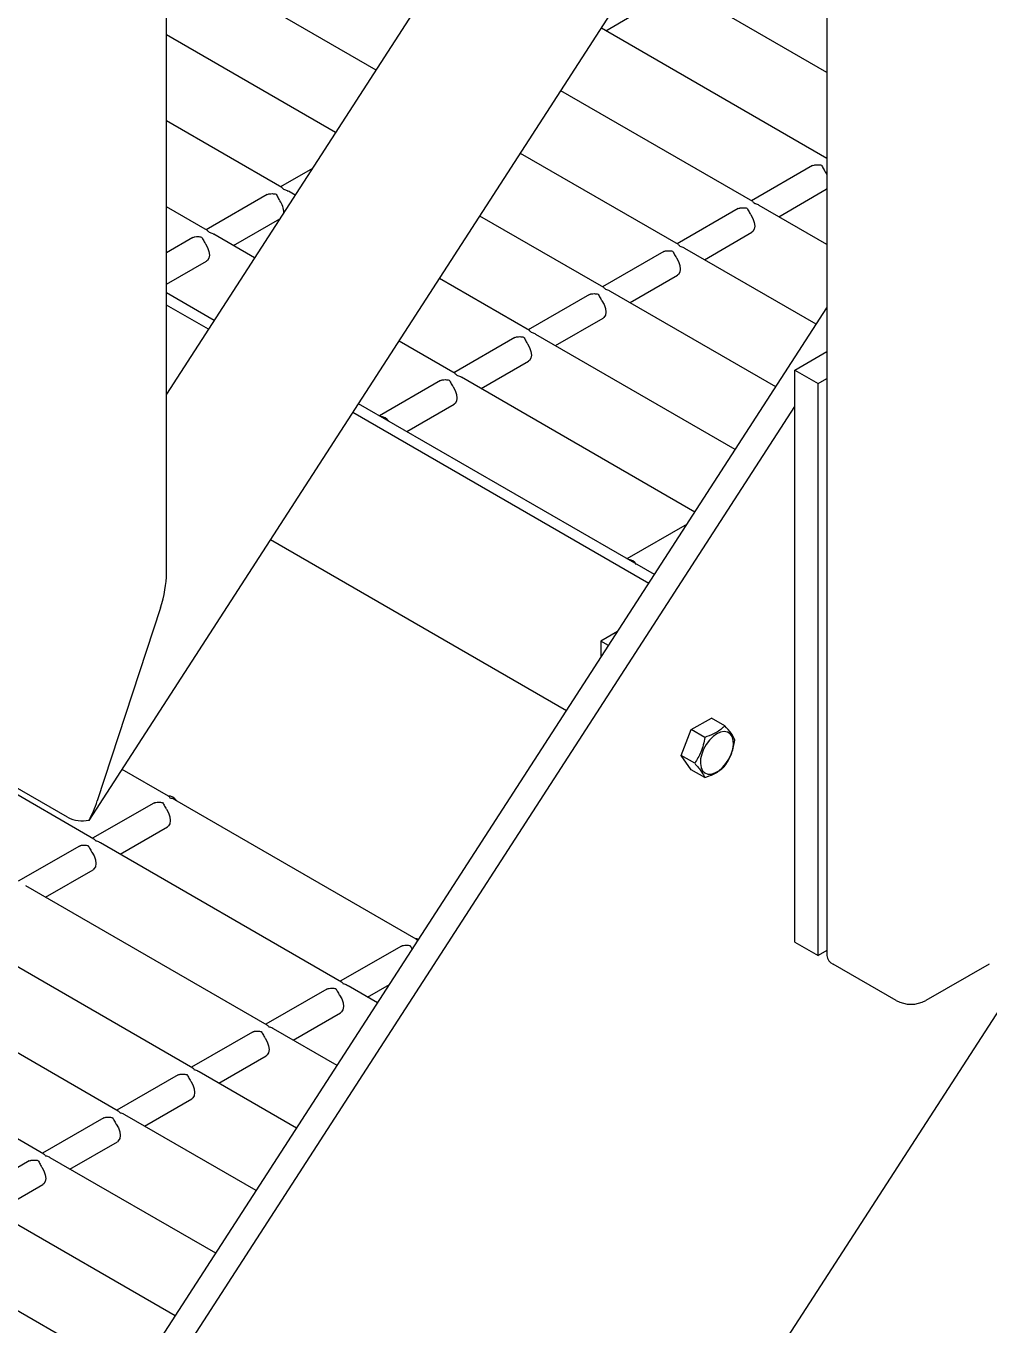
# Model space of a CAD drawing. Header units: millimetres. Extents: x 1293 to 41893, y 1011 to 26911.
# Drawn here: x 35102.1 to 35381.5, y 7830 to 8206.7 of the extents above; entities that cross this region are included whole.
import ezdxf

# ---------------------------------------------------------------- set-up
doc = ezdxf.new("R2010")
doc.units = ezdxf.units.MM
doc.header["$LTSCALE"] = 50
doc.layers.add('PASILLOS', color=2, linetype='Continuous')

msp = doc.modelspace()

# ---------------------------------------------------------------- linework, layer by layer
at = {"layer": 'PASILLOS', "linetype": 'Continuous', "lineweight": 25}
for p, q in [((37175.4683848, 10690.8903859), (35279.9773712, 7759.9893105)), ((35142.8759028, 8048.0005206), (35142.8759028, 8511.9122124)), ((35332.7312987, 8393.5701062), (35142.8759028, 8100.0063911)), ((35120.4250981, 7976.3226559), (35358.0809048, 8343.7977083)), ((35334.4607634, 8307.2750884), (35334.4607634, 7937.1577537)), ((35203.6518374, 8193.9811189), (35149.5704558, 8225.201636)), ((35334.4607634, 8193.2660445), (35286.1976281, 8221.1277595)), ((35270.284849, 8205.3809076), (35284.0494578, 8213.3270471)), ((35334.4607634, 8168.3329408), (35269.031168, 8206.1046422)), ((35191.910527, 8175.8261294), (35142.8759028, 8204.1332154)), ((35312.9768141, 8155.802257), (35257.2898576, 8187.9496527)), ((35176.3496418, 8159.8761335), (35142.8759028, 8179.2001117)), ((35291.381773, 8143.3357052), (35245.5485471, 8169.7946632)), ((35334.4607634, 8168.6469975), (35334.1887529, 8168.4899691)), ((35185.176958, 8165.4143551), (35175.9665395, 8160.0972937)), ((35330.3280382, 8166.261226), (35312.5937118, 8156.0234173)), ((35330.3280382, 8166.261226), (35330.6284539, 8166.3886476)), ((35333.99605, 8164.4445757), (35334.4607634, 8163.6685681)), ((35172.1058248, 8157.8685506), (35154.3714984, 8147.6307419)), ((35172.1058248, 8157.8685506), (35172.4062405, 8157.9959722)), ((35180.1692165, 8157.67114), (35178.2224226, 8158.7950002)), ((35320.5318569, 8151.4408236), (35334.2964657, 8159.3869632)), ((35334.4607634, 8159.4990024), (35334.2964657, 8159.3869632)), ((35154.7546007, 8147.4095816), (35142.8759028, 8154.267008)), ((35308.7329971, 8153.7946741), (35290.9986707, 8143.5568654)), ((35308.7329971, 8153.7946741), (35309.0334128, 8153.9220957)), ((35334.4607634, 8143.399837), (35314.8495949, 8154.7211237)), ((35162.3096435, 8143.0481483), (35175.7181825, 8150.788733)), ((35269.7867319, 8130.8691533), (35233.8072367, 8151.6396738)), ((35150.5107837, 8145.4019987), (35142.8759028, 8140.9944758)), ((35150.5107837, 8145.4019987), (35150.8111995, 8145.5294203)), ((35168.4279061, 8139.5161505), (35156.6273815, 8146.3284483)), ((35298.9368158, 8138.9742718), (35312.7014246, 8146.9204113)), ((35287.137956, 8141.3281223), (35269.4036296, 8131.0903135)), ((35287.137956, 8141.3281223), (35287.4383717, 8141.4555438)), ((35331.3765326, 8120.2472218), (35293.2545538, 8142.2545718)), ((35142.8759028, 8131.8292885), (35154.4792112, 8138.5277359)), ((35277.3417747, 8126.5077199), (35291.1063835, 8134.4538594)), ((35248.1916908, 8118.4026014), (35222.0659262, 8133.4846843)), ((35156.6865956, 8121.361161), (35142.8759028, 8129.3339042)), ((35265.5429149, 8128.8615704), (35247.8085885, 8118.6237617)), ((35265.5429149, 8128.8615704), (35265.8433306, 8128.988992)), ((35319.6352222, 8102.0922324), (35271.6595127, 8129.7880199)), ((35082.4961669, 7735.4162064), (35334.4607634, 8125.0162106)), ((35155.0343948, 8118.8064471), (35142.8759028, 8125.8253951)), ((35255.7467336, 8114.041168), (35269.5113424, 8121.9873075)), ((35226.5966497, 8105.9360495), (35210.3246158, 8115.3296948)), ((35243.9478738, 8116.3950185), (35226.2135474, 8106.1572098)), ((35243.9478738, 8116.3950185), (35244.2482895, 8116.5224401)), ((35307.8939117, 8083.9372429), (35250.0644716, 8117.3214681)), ((35325.2005255, 8106.9669903), (35334.4607634, 8112.3128119)), ((35234.1516925, 8101.5746162), (35247.9163013, 8109.5207557)), ((35222.3528327, 8103.9284667), (35204.6185063, 8093.6906579)), ((35222.3528327, 8103.9284667), (35222.6532484, 8104.0558882)), ((35296.1526013, 8065.7822534), (35228.4694305, 8104.8549162)), ((35325.2005255, 8106.9669903), (35331.9357176, 8103.0788467)), ((35325.2005255, 7941.0458974), (35325.2005255, 8106.9669903)), ((35331.9357176, 8103.0788467), (35334.4607634, 8104.5365247)), ((35331.9357176, 7937.1577537), (35331.9357176, 8103.0788467)), ((35089.231359, 7731.5280627), (35325.2005255, 8096.3951493)), ((35284.4112908, 8047.6272639), (35198.5833053, 8097.1747053)), ((35212.5566514, 8089.1080643), (35226.3212602, 8097.0542038)), ((35282.75909, 8045.07255), (35196.9311045, 8094.6199914)), ((35293.8850687, 8062.2760833), (35276.4605553, 8052.2171259)), ((35258.894834, 8008.1724681), (35173.0668484, 8057.7199095)), ((35284.3987004, 8047.6345322), (35284.4262932, 8047.6504612)), ((35141.0904258, 8037.9640493), (35122.7707033, 7982.0213847)), ((35273.6927462, 8031.1326861), (35268.8617927, 8028.343836)), ((35268.8617927, 8028.343836), (35268.8617927, 8023.583868)), ((35271.1103923, 8027.0457471), (35268.8617927, 8028.343836)), ((35121.8222812, 7970.9394632), (35051.853013, 8011.331862)), ((35295.1312014, 8002.6824662), (35300.9640488, 8006.0496974)), ((35304.8527455, 8003.8048006), (35300.9640488, 8006.0496974)), ((35292.2147776, 7995.1656872), (35295.1312014, 8002.6824662)), ((35299.019898, 8000.4375694), (35295.1312014, 8002.6824662)), ((35296.1034743, 7992.9207904), (35292.2147776, 7995.1656872)), ((35295.1312014, 7991.0161394), (35292.2147776, 7995.1656872)), ((35143.4173223, 7983.4060151), (35130.0112228, 7991.1451916)), ((35299.019898, 7988.7712426), (35295.1312014, 7991.0161394)), ((35114.1496574, 7977.2671151), (35095.8299349, 7987.8428658)), ((35139.1735053, 7981.3984322), (35121.4391789, 7971.1606235)), ((35139.1735053, 7981.3984322), (35139.473921, 7981.5258538)), ((35215.2593712, 7941.932483), (35145.2901031, 7982.3248817)), ((35129.377324, 7966.5780298), (35143.1419328, 7974.5241694)), ((35117.5784642, 7968.9318803), (35099.8441378, 7958.6940716)), ((35117.5784642, 7968.9318803), (35117.8788799, 7969.0593019)), ((35193.6643301, 7929.4659311), (35123.695062, 7969.8583299)), ((35107.7822829, 7954.111478), (35121.5468917, 7962.0576175)), ((35172.069289, 7916.9993793), (35102.1000209, 7957.391778)), ((35150.4742479, 7904.5328274), (35080.5049798, 7944.9252261)), ((35211.0155543, 7939.9249001), (35193.2812278, 7929.6870914)), ((35211.0155543, 7939.9249001), (35211.31597, 7940.0523217)), ((35325.2005255, 7941.0458974), (35331.9357176, 7937.1577537)), ((35334.4607634, 7938.6154317), (35331.9357176, 7937.1577537)), ((35354.565963, 7924.0935911), (35336.2462405, 7934.6693418)), ((35381.5067314, 7934.6693418), (35363.1870089, 7924.0935911)), ((35128.8792068, 7892.0662755), (35058.9099387, 7932.4586743)), ((35189.4205132, 7927.4583483), (35171.6861867, 7917.2205395)), ((35189.4205132, 7927.4583483), (35189.7209289, 7927.5857698)), ((35204.0978979, 7923.4427607), (35195.5371109, 7928.3847978)), ((35201.219373, 7925.1044978), (35207.5278328, 7928.7462941)), ((35107.2841658, 7879.5997237), (35037.3148976, 7919.9921224)), ((35179.6243319, 7912.6379459), (35193.3889406, 7920.5840854)), ((35192.3565874, 7905.2877712), (35173.9420698, 7915.9182459)), ((35167.8254721, 7914.9917964), (35150.0911456, 7904.7539877)), ((35167.8254721, 7914.9917964), (35168.1258878, 7915.1192179)), ((35158.0292908, 7900.171394), (35171.7938995, 7908.1175335)), ((35146.230431, 7902.5252445), (35128.4961045, 7892.2874358)), ((35146.230431, 7902.5252445), (35146.5308467, 7902.6526661)), ((35180.615277, 7887.1327817), (35152.3470287, 7903.4516941)), ((35136.4342497, 7887.7048422), (35150.1988584, 7895.6509817)), ((35124.6353899, 7890.0586926), (35106.9010635, 7879.8208839)), ((35124.6353899, 7890.0586926), (35124.9358056, 7890.1861142)), ((35168.8739665, 7868.9777922), (35130.7519876, 7890.9851422)), ((35114.8392086, 7875.2382903), (35128.6038173, 7883.1844298)), ((35103.0403488, 7877.5921408), (35085.3060224, 7867.3543321)), ((35103.0403488, 7877.5921408), (35103.3407645, 7877.7195623)), ((35157.1326561, 7850.8228027), (35109.1569465, 7878.5185903)), ((35093.2441675, 7862.7717384), (35107.0087762, 7870.7178779)), ((35145.3913456, 7832.6678133), (35087.5619055, 7866.0520385)), ((35133.6500352, 7814.5128238), (35065.9668644, 7853.5854866))]:
    msp.add_line(p, q, dxfattribs=at)
at = {"layer": 'PASILLOS', "linetype": 'Continuous', "lineweight": 25, "flags": 128}
for points in [[(35312.4010089, 8151.9780239), (35313.009292, 8150.9041603), (35313.3958908, 8149.7774293), (35313.5234145, 8148.7068054), (35313.3795293, 8147.7958366), (35312.9781513, 8147.1326296), (35312.7014246, 8146.9204113)], [(35154.1787955, 8143.5853485), (35154.7870786, 8142.5114849), (35155.1736775, 8141.3847539), (35155.3012012, 8140.31413), (35155.1573159, 8139.4031612), (35154.7559379, 8138.7399542), (35154.4792112, 8138.5277359)], [(35290.8059678, 8139.511472), (35291.4142509, 8138.4376085), (35291.8008497, 8137.3108775), (35291.9283734, 8136.2402535), (35291.7844882, 8135.3292848), (35291.3831102, 8134.6660777), (35291.1063835, 8134.4538594)], [(35269.2109267, 8127.0449201), (35269.8192098, 8125.9710566), (35270.2058087, 8124.8443256), (35270.3333323, 8123.7737017), (35270.1894471, 8122.8627329), (35269.7880691, 8122.1995259), (35269.5113424, 8121.9873075)], [(35247.6158856, 8114.5783683), (35248.2241687, 8113.5045047), (35248.6107676, 8112.3777737), (35248.7382912, 8111.3071498), (35248.594406, 8110.396181), (35248.193028, 8109.732974), (35247.9163013, 8109.5207557)], [(35226.0208445, 8102.1118164), (35226.6291276, 8101.0379529), (35227.0157265, 8099.9112218), (35227.1432501, 8098.8405979), (35226.9993649, 8097.9296292), (35226.5979869, 8097.2664221), (35226.3212602, 8097.0542038)], [(35302.5377531, 8001.4734516), (35301.4328407, 8000.6864666), (35300.3874945, 7999.6436426), (35299.4580692, 7998.4011986), (35298.6946704, 7997.0261151), (35298.1384533, 7995.5925233), (35297.8194035, 7994.1777083), (35297.7547212, 7992.8579433), (35297.9478934, 7991.7043771), (35298.3885061, 7990.7791988), (35299.0528058, 7990.132285), (35299.9049799, 7989.7985109), (35300.8990875, 7989.7958704), (35301.981536, 7990.1245059), (35303.0939703, 7990.7667006), (35304.1764188, 7991.6878335), (35305.1705263, 7992.8382461), (35306.0227004, 7994.1559195), (35306.6870001, 7995.5698174), (35307.1276128, 7997.0037163), (35307.320785, 7998.3803144), (35307.2561027, 7999.6253988), (35306.937053, 8000.6718468), (35306.3808358, 8001.463244), (35305.6174371, 8001.956926), (35304.6880118, 8002.1262784), (35303.6426655, 8001.9621713), (35302.5377531, 8001.4734516)], [(35142.8415171, 7979.5817819), (35143.4498002, 7978.5079184), (35143.836399, 7977.3811874), (35143.9639227, 7976.3105635), (35143.8200375, 7975.3995947), (35143.4186595, 7974.7363877), (35143.1419328, 7974.5241694)], [(35120.3997319, 7976.4192558), (35120.428377, 7976.329361), (35120.3587148, 7976.3028747), (35120.1920825, 7976.3403053), (35120.1122746, 7976.3680826)], [(35121.246476, 7967.1152301), (35121.8547591, 7966.0413665), (35122.2413579, 7964.9146355), (35122.3688816, 7963.8440116), (35122.2249964, 7962.9330428), (35121.8236184, 7962.2698358), (35121.5468917, 7962.0576175)], [(35193.0885249, 7925.641698), (35193.6968081, 7924.5678345), (35194.0834069, 7923.4411034), (35194.2109306, 7922.3704795), (35194.0670453, 7921.4595108), (35193.6656674, 7920.7963037), (35193.3889406, 7920.5840854)], [(35171.4934838, 7913.1751461), (35172.101767, 7912.1012826), (35172.4883658, 7910.9745516), (35172.6158895, 7909.9039277), (35172.4720042, 7908.9929589), (35172.0706263, 7908.3297519), (35171.7938995, 7908.1175335)], [(35149.8984427, 7900.7085943), (35150.5067259, 7899.6347307), (35150.8933247, 7898.5079997), (35151.0208484, 7897.4373758), (35150.8769631, 7896.526407), (35150.4755852, 7895.8632), (35150.1988584, 7895.6509817)], [(35128.3034016, 7888.2420424), (35128.9116848, 7887.1681789), (35129.2982836, 7886.0414478), (35129.4258073, 7884.9708239), (35129.281922, 7884.0598552), (35128.8805441, 7883.3966481), (35128.6038173, 7883.1844298)], [(35106.7083605, 7875.7754905), (35107.3166437, 7874.701627), (35107.7032425, 7873.574896), (35107.8307662, 7872.5042721), (35107.6868809, 7871.5933033), (35107.285503, 7870.9300963), (35107.0087762, 7870.7178779)]]:
    msp.add_lwpolyline(points, dxfattribs=at)
at = {"layer": 'PASILLOS', "linetype": 'Continuous', "lineweight": 25}
for centre, radius, start, end in [((35171.3016444, 8152.6990457), 5.5894667, 358.995366604, 36.85932297), ((35204.4582554, 8089.9693419), 3.6366978, 35.264662608, 84.740713925), ((35276.3003044, 8048.4958099), 3.6366978, 35.264662608, 84.740713925), ((35142.8739691, 7979.9058594), 3.6366978, 35.264662608, 84.740713925), ((35118.4706056, 7985.6589545), 9.4389385, 242.756114715, 281.793182748), ((35215.0823552, 7939.8197372), 2.2342213, 65.602777553, 90.845958081), ((35337.5115497, 7937.461983), 3.0659178, 185.694799251, 245.625341706), ((35358.8764859, 7932.4128699), 9.3696856, 242.609672237, 297.390327763)]:
    msp.add_arc(centre, radius, start, end, dxfattribs=at)
for centre, start_param, end_param in [((35136.7799028, 8040.4524612), 4.6283498072, 5.4137479706), ((35136.7799028, 8040.4524612), 4.6283498072, 5.4137479706), ((35118.4601803, 7984.5097967), 4.1667479794, 4.6283498072), ((35118.4601803, 7984.5097967), 4.1667479794, 4.6283498072)]:
    msp.add_ellipse(centre, major_axis=(3.9334837, 13.3254029), ratio=0.3494931248, start_param=start_param, end_param=end_param, dxfattribs=at)
for points, knots in [([(35330.6284539, 8166.3886476), (35330.7250765, 8166.4128847), (35331.041952, 8166.4923706), (35331.8160927, 8166.5479063), (35332.5061305, 8166.4694788), (35332.8695945, 8166.389615), (35332.8735179, 8166.3887529)], [0, 0, 0, 0, 0.1723614537, 0.5652622384, 0.9953071929, 1, 1, 1, 1]), ([(35332.8735179, 8166.3887529), (35332.8750165, 8166.386485), (35333.0626022, 8166.1026), (35333.3418157, 8165.5747268), (35333.7303327, 8164.8490392), (35333.9302372, 8164.544753), (35333.99605, 8164.4445757)], [0, 0, 0, 0, 0.0046971273, 0.5879730075, 0.8643521995, 1, 1, 1, 1]), ([(35172.4062405, 8157.9959722), (35172.5028632, 8158.0202093), (35172.8197386, 8158.0996952), (35173.5938793, 8158.155231), (35174.2839172, 8158.0768034), (35174.6473811, 8157.9969396), (35174.6513046, 8157.9960775)], [0, 0, 0, 0, 0.1723614537, 0.5652622384, 0.9953071929, 1, 1, 1, 1]), ([(35174.6513046, 8157.9960775), (35174.6528031, 8157.9938096), (35174.8403888, 8157.7099246), (35175.1196023, 8157.1820514), (35175.5081193, 8156.4563638), (35175.7080239, 8156.1520777), (35175.7738366, 8156.0519004)], [0, 0, 0, 0, 0.0046971273, 0.5879730074, 0.8643521995, 1, 1, 1, 1]), ([(35176.8963686, 8159.2921254), (35176.8948704, 8159.2943885), (35176.7205204, 8159.5577494), (35176.5315041, 8159.7089821), (35176.3441121, 8159.8589151)], [0, 0, 0, 0, 0.0085933525, 1, 1, 1, 1]), ([(35178.2049762, 8158.769884), (35178.1284518, 8158.8240978), (35177.7396283, 8159.0995608), (35177.2636807, 8159.2107231), (35176.9002912, 8159.2912561), (35176.8963686, 8159.2921254)], [0, 0, 0, 0, 0.1951000565, 0.9913114514, 1, 1, 1, 1]), ([(35309.0334128, 8153.9220957), (35309.1300354, 8153.9463328), (35309.4469109, 8154.0258187), (35310.2210516, 8154.0813545), (35310.9110894, 8154.0029269), (35311.2745534, 8153.9230631), (35311.2784768, 8153.922201)], [0, 0, 0, 0, 0.1723614537, 0.5652622384, 0.9953071929, 1, 1, 1, 1]), ([(35311.2784768, 8153.922201), (35311.2799754, 8153.9199332), (35311.4675611, 8153.6360481), (35311.7467746, 8153.1081749), (35312.1352916, 8152.3824874), (35312.3351961, 8152.0782012), (35312.4010089, 8151.9780239)], [0, 0, 0, 0, 0.0046971273, 0.5879730075, 0.8643521995, 1, 1, 1, 1]), ([(35313.5235409, 8155.2182489), (35313.5220426, 8155.2205121), (35313.3476927, 8155.483873), (35313.1586764, 8155.6351056), (35312.9712843, 8155.7850387)], [0, 0, 0, 0, 0.0085933525, 1, 1, 1, 1]), ([(35314.8321484, 8154.6960075), (35314.755624, 8154.7502214), (35314.3668006, 8155.0256843), (35313.890853, 8155.1368466), (35313.5274635, 8155.2173796), (35313.5235409, 8155.2182489)], [0, 0, 0, 0, 0.1951000566, 0.9913114514, 1, 1, 1, 1]), ([(35150.8111995, 8145.5294203), (35150.9078221, 8145.5536574), (35151.2246975, 8145.6331434), (35151.9988382, 8145.6886791), (35152.6888761, 8145.6102516), (35153.05234, 8145.5303877), (35153.0562635, 8145.5295256)], [0, 0, 0, 0, 0.1723614537, 0.5652622384, 0.9953071929, 1, 1, 1, 1]), ([(35153.0562635, 8145.5295256), (35153.057762, 8145.5272578), (35153.2453477, 8145.2433728), (35153.5245612, 8144.7154995), (35153.9130782, 8143.989812), (35154.1129828, 8143.6855258), (35154.1787955, 8143.5853485)], [0, 0, 0, 0, 0.0046971273, 0.5879730074, 0.8643521995, 1, 1, 1, 1]), ([(35155.3013275, 8146.8255735), (35155.2998293, 8146.8278367), (35155.1254793, 8147.0911976), (35154.936463, 8147.2424302), (35154.749071, 8147.3923633)], [0, 0, 0, 0, 0.0085933525, 1, 1, 1, 1]), ([(35156.6099351, 8146.3033321), (35156.5334107, 8146.357546), (35156.1445872, 8146.6330089), (35155.6686396, 8146.7441712), (35155.3052501, 8146.8247042), (35155.3013275, 8146.8255735)], [0, 0, 0, 0, 0.1951000565, 0.9913114514, 1, 1, 1, 1]), ([(35287.4383717, 8141.4555438), (35287.5349943, 8141.4797809), (35287.8518698, 8141.5592669), (35288.6260105, 8141.6148026), (35289.3160484, 8141.5363751), (35289.6795123, 8141.4565113), (35289.6834357, 8141.4556492)], [0, 0, 0, 0, 0.1723614537, 0.5652622384, 0.9953071929, 1, 1, 1, 1]), ([(35289.6834357, 8141.4556492), (35289.6849343, 8141.4533813), (35289.87252, 8141.1694963), (35290.1517335, 8140.6416231), (35290.5402505, 8139.9159355), (35290.740155, 8139.6116493), (35290.8059678, 8139.511472)], [0, 0, 0, 0, 0.0046971273, 0.5879730075, 0.8643521995, 1, 1, 1, 1]), ([(35291.9284998, 8142.751697), (35291.9270015, 8142.7539602), (35291.7526516, 8143.0173211), (35291.5636353, 8143.1685537), (35291.3762432, 8143.3184868)], [0, 0, 0, 0, 0.0085933525, 1, 1, 1, 1]), ([(35293.2371073, 8142.2294556), (35293.160583, 8142.2836695), (35292.7717595, 8142.5591324), (35292.2958119, 8142.6702947), (35291.9324224, 8142.7508277), (35291.9284998, 8142.751697)], [0, 0, 0, 0, 0.1951000566, 0.9913114514, 1, 1, 1, 1]), ([(35270.3334587, 8130.2851452), (35270.3319604, 8130.2874083), (35270.1576105, 8130.5507692), (35269.9685942, 8130.7020019), (35269.7812022, 8130.8519349)], [0, 0, 0, 0, 0.0085933525, 1, 1, 1, 1]), ([(35271.6420662, 8129.7629037), (35271.5655419, 8129.8171176), (35271.1767184, 8130.0925806), (35270.7007708, 8130.2037428), (35270.3373813, 8130.2842758), (35270.3334587, 8130.2851452)], [0, 0, 0, 0, 0.1951000566, 0.9913114514, 1, 1, 1, 1]), ([(35265.8433306, 8128.988992), (35265.9399532, 8129.0132291), (35266.2568287, 8129.092715), (35267.0309694, 8129.1482507), (35267.7210073, 8129.0698232), (35268.0844712, 8128.9899594), (35268.0883946, 8128.9890973)], [0, 0, 0, 0, 0.1723614537, 0.5652622384, 0.9953071929, 1, 1, 1, 1]), ([(35268.0883946, 8128.9890973), (35268.0898932, 8128.9868294), (35268.2774789, 8128.7029444), (35268.5566924, 8128.1750712), (35268.9452094, 8127.4493836), (35269.1451139, 8127.1450974), (35269.2109267, 8127.0449201)], [0, 0, 0, 0, 0.0046971273, 0.5879730075, 0.8643521995, 1, 1, 1, 1]), ([(35244.2482895, 8116.5224401), (35244.3449121, 8116.5466772), (35244.6617876, 8116.6261631), (35245.4359283, 8116.6816989), (35246.1259662, 8116.6032713), (35246.4894301, 8116.5234075), (35246.4933535, 8116.5225454)], [0, 0, 0, 0, 0.17236145373, 0.56526223844, 0.99530719289, 1, 1, 1, 1]), ([(35246.4933535, 8116.5225454), (35246.4948521, 8116.5202776), (35246.6824378, 8116.2363925), (35246.9616513, 8115.7085193), (35247.3501683, 8114.9828318), (35247.5500728, 8114.6785456), (35247.6158856, 8114.5783683)], [0, 0, 0, 0, 0.0046971273, 0.5879730075, 0.8643521995, 1, 1, 1, 1]), ([(35248.7384176, 8117.8185933), (35248.7369193, 8117.8208565), (35248.5625694, 8118.0842174), (35248.3735531, 8118.23545), (35248.1861611, 8118.3853831)], [0, 0, 0, 0, 0.0085933525, 1, 1, 1, 1]), ([(35250.0470251, 8117.2963519), (35249.9705008, 8117.3505657), (35249.5816773, 8117.6260287), (35249.1057297, 8117.737191), (35248.7423402, 8117.817724), (35248.7384176, 8117.8185933)], [0, 0, 0, 0, 0.1951000566, 0.9913114514, 1, 1, 1, 1]), ([(35222.6532484, 8104.0558882), (35222.749871, 8104.0801253), (35223.0667465, 8104.1596113), (35223.8408872, 8104.215147), (35224.5309251, 8104.1367195), (35224.894389, 8104.0568556), (35224.8983124, 8104.0559936)], [0, 0, 0, 0, 0.17236145373, 0.56526223844, 0.99530719289, 1, 1, 1, 1]), ([(35224.8983124, 8104.0559936), (35224.899811, 8104.0537257), (35225.0873967, 8103.7698407), (35225.3666102, 8103.2419675), (35225.7551272, 8102.5162799), (35225.9550317, 8102.2119937), (35226.0208445, 8102.1118164)], [0, 0, 0, 0, 0.0046971273, 0.5879730075, 0.8643521995, 1, 1, 1, 1]), ([(35227.1433765, 8105.3520414), (35227.1418782, 8105.3543046), (35226.9675283, 8105.6176655), (35226.778512, 8105.7688981), (35226.59112, 8105.9188312)], [0, 0, 0, 0, 0.0085933525, 1, 1, 1, 1]), ([(35228.451984, 8104.8298), (35228.3754597, 8104.8840139), (35227.9866362, 8105.1594768), (35227.5106886, 8105.2706391), (35227.1472991, 8105.3511721), (35227.1433765, 8105.3520414)], [0, 0, 0, 0, 0.1951000566, 0.9913114514, 1, 1, 1, 1]), ([(35304.8527455, 8003.8048006), (35304.670572, 8003.6209263), (35304.1429029, 8003.0883309), (35303.0959176, 8002.2564084), (35301.3730886, 8001.2596699), (35299.8903776, 8000.7416764), (35299.019898, 8000.4375694)], [0, 0, 0, 0, 0.1315464599, 0.3810267709, 0.6366091688, 1, 1, 1, 1]), ([(35307.7691692, 7999.6552527), (35307.6455003, 7999.9405428), (35307.3954808, 8000.5173094), (35306.5479781, 8001.8458134), (35305.5091664, 8003.0462497), (35304.8527455, 8003.8048006)], [0, 0, 0, 0, 0.2648633469, 0.5354700776, 1, 1, 1, 1]), ([(35299.019898, 8000.4375694), (35298.8962291, 7999.71091), (35298.6462096, 7998.2418341), (35297.798707, 7995.5998405), (35296.7598953, 7993.9581611), (35296.1034743, 7992.9207904)], [0, 0, 0, 0, 0.2648633469, 0.5354700776, 1, 1, 1, 1]), ([(35304.8527455, 7992.1384737), (35305.2350239, 7992.715841), (35306.0078702, 7993.8830954), (35307.1455088, 7996.3575971), (35307.527678, 7998.3783482), (35307.7691692, 7999.6552527)], [0, 0, 0, 0, 0.2648633469, 0.5354700776, 1, 1, 1, 1]), ([(35296.1034743, 7992.9207904), (35296.4857527, 7992.4862082), (35297.258599, 7991.6076202), (35298.3962376, 7990.1116242), (35298.7784068, 7989.2902596), (35299.019898, 7988.7712426)], [0, 0, 0, 0, 0.2648633469, 0.5354700776, 1, 1, 1, 1]), ([(35299.019898, 7988.7712426), (35299.8903925, 7989.0753433), (35301.3577783, 7989.5879636), (35303.0841727, 7990.5819725), (35304.1340318, 7991.4130547), (35304.6705742, 7991.9546028), (35304.8527455, 7992.1384737)], [0, 0, 0, 0, 0.3633893563, 0.612562675, 0.868454074, 1, 1, 1, 1]), ([(35143.9640491, 7982.822007), (35143.9625508, 7982.8242701), (35143.7882009, 7983.087631), (35143.5991846, 7983.2388637), (35143.4117925, 7983.3887967)], [0, 0, 0, 0, 0.0085933525, 1, 1, 1, 1]), ([(35139.473921, 7981.5258538), (35139.5705436, 7981.5500909), (35139.8874191, 7981.6295768), (35140.6615598, 7981.6851126), (35141.3515976, 7981.606685), (35141.7150616, 7981.5268212), (35141.718985, 7981.5259591)], [0, 0, 0, 0, 0.1723614537, 0.5652622384, 0.9953071929, 1, 1, 1, 1]), ([(35141.718985, 7981.5259591), (35141.7204836, 7981.5236912), (35141.9080693, 7981.2398062), (35142.1872828, 7980.711933), (35142.5757998, 7979.9862454), (35142.7757043, 7979.6819592), (35142.8415171, 7979.5817819)], [0, 0, 0, 0, 0.0046971273, 0.5879730074, 0.8643521995, 1, 1, 1, 1]), ([(35145.2726566, 7982.2997655), (35145.1961322, 7982.3539794), (35144.8073088, 7982.6294424), (35144.3313612, 7982.7406046), (35143.9679717, 7982.8211377), (35143.9640491, 7982.822007)], [0, 0, 0, 0, 0.1951000565, 0.9913114514, 1, 1, 1, 1]), ([(35117.8788799, 7969.0593019), (35117.9755025, 7969.083539), (35118.292378, 7969.163025), (35119.0665187, 7969.2185607), (35119.7565566, 7969.1401332), (35120.1200205, 7969.0602693), (35120.1239439, 7969.0594072)], [0, 0, 0, 0, 0.1723614537, 0.5652622384, 0.9953071929, 1, 1, 1, 1]), ([(35120.1239439, 7969.0594072), (35120.1254425, 7969.0571394), (35120.3130282, 7968.7732543), (35120.5922417, 7968.2453811), (35120.9807587, 7967.5196936), (35121.1806632, 7967.2154074), (35121.246476, 7967.1152301)], [0, 0, 0, 0, 0.0046971273, 0.5879730074, 0.8643521995, 1, 1, 1, 1]), ([(35122.369008, 7970.3554551), (35122.3675097, 7970.3577183), (35122.1931598, 7970.6210792), (35122.0041435, 7970.7723118), (35121.8167514, 7970.9222449)], [0, 0, 0, 0, 0.0085933525, 1, 1, 1, 1]), ([(35123.6776155, 7969.8332137), (35123.6010911, 7969.8874276), (35123.2122677, 7970.1628905), (35122.7363201, 7970.2740528), (35122.3729306, 7970.3545858), (35122.369008, 7970.3554551)], [0, 0, 0, 0, 0.19510005654, 0.99131145138, 1, 1, 1, 1]), ([(35215.806098, 7941.3484749), (35215.8045998, 7941.350738), (35215.6302498, 7941.614099), (35215.4412335, 7941.7653316), (35215.2538415, 7941.9152647)], [0, 0, 0, 0, 0.0085933525, 1, 1, 1, 1]), ([(35211.31597, 7940.0523217), (35211.4125926, 7940.0765588), (35211.729468, 7940.1560447), (35212.5036087, 7940.2115805), (35213.1936466, 7940.1331529), (35213.5571106, 7940.0532891), (35213.561034, 7940.052427)], [0, 0, 0, 0, 0.1723614537, 0.5652622384, 0.9953071929, 1, 1, 1, 1]), ([(35213.561034, 7940.052427), (35213.562533, 7940.0501588), (35213.7501738, 7939.7662315), (35213.9202128, 7939.4214795), (35214.157197, 7939.0004107), (35214.1582409, 7938.998556)], [0, 0, 0, 0, 0.0079537704, 0.9956303189, 1, 1, 1, 1]), ([(35189.7209289, 7927.5857698), (35189.8175515, 7927.6100069), (35190.1344269, 7927.6894929), (35190.9085676, 7927.7450286), (35191.5986055, 7927.6666011), (35191.9620695, 7927.5867372), (35191.9659929, 7927.5858751)], [0, 0, 0, 0, 0.1723614537, 0.5652622384, 0.9953071929, 1, 1, 1, 1]), ([(35191.9659929, 7927.5858751), (35191.9674915, 7927.5836073), (35192.1550772, 7927.2997223), (35192.4342907, 7926.7718491), (35192.8228076, 7926.0461615), (35193.0227122, 7925.7418753), (35193.0885249, 7925.641698)], [0, 0, 0, 0, 0.0046971273, 0.5879730075, 0.8643521995, 1, 1, 1, 1]), ([(35194.2110569, 7928.881923), (35194.2095587, 7928.8841862), (35194.0352087, 7929.1475471), (35193.8461924, 7929.2987797), (35193.6588004, 7929.4487128)], [0, 0, 0, 0, 0.0085933525, 1, 1, 1, 1]), ([(35195.5196645, 7928.3596816), (35195.4431401, 7928.4138955), (35195.0543166, 7928.6893584), (35194.578369, 7928.8005207), (35194.2149796, 7928.8810537), (35194.2110569, 7928.881923)], [0, 0, 0, 0, 0.1951000566, 0.9913114514, 1, 1, 1, 1]), ([(35168.1258878, 7915.1192179), (35168.2225104, 7915.143455), (35168.5393858, 7915.222941), (35169.3135265, 7915.2784767), (35170.0035644, 7915.2000492), (35170.3670284, 7915.1201854), (35170.3709518, 7915.1193233)], [0, 0, 0, 0, 0.1723614537, 0.5652622384, 0.9953071929, 1, 1, 1, 1]), ([(35172.6160158, 7916.4153712), (35172.6145176, 7916.4176343), (35172.4401676, 7916.6809952), (35172.2511513, 7916.8322279), (35172.0637593, 7916.9821609)], [0, 0, 0, 0, 0.0085933525, 1, 1, 1, 1]), ([(35173.9246234, 7915.8931297), (35173.848099, 7915.9473436), (35173.4592755, 7916.2228066), (35172.9833279, 7916.3339688), (35172.6199385, 7916.4145018), (35172.6160158, 7916.4153712)], [0, 0, 0, 0, 0.1951000566, 0.9913114514, 1, 1, 1, 1]), ([(35170.3709518, 7915.1193233), (35170.3724504, 7915.1170554), (35170.5600361, 7914.8331704), (35170.8392496, 7914.3052972), (35171.2277665, 7913.5796096), (35171.4276711, 7913.2753234), (35171.4934838, 7913.1751461)], [0, 0, 0, 0, 0.0046971273, 0.5879730075, 0.8643521995, 1, 1, 1, 1]), ([(35151.0209747, 7903.9488193), (35151.0194765, 7903.9510824), (35150.8451265, 7904.2144434), (35150.6561102, 7904.365676), (35150.4687182, 7904.5156091)], [0, 0, 0, 0, 0.0085933525, 1, 1, 1, 1]), ([(35152.3295823, 7903.4265779), (35152.2530579, 7903.4807917), (35151.8642344, 7903.7562547), (35151.3882868, 7903.867417), (35151.0248974, 7903.94795), (35151.0209747, 7903.9488193)], [0, 0, 0, 0, 0.1951000566, 0.9913114514, 1, 1, 1, 1]), ([(35146.5308467, 7902.6526661), (35146.6274693, 7902.6769032), (35146.9443447, 7902.7563891), (35147.7184854, 7902.8119249), (35148.4085233, 7902.7334973), (35148.7719873, 7902.6536335), (35148.7759107, 7902.6527714)], [0, 0, 0, 0, 0.1723614537, 0.5652622384, 0.9953071929, 1, 1, 1, 1]), ([(35148.7759107, 7902.6527714), (35148.7774093, 7902.6505035), (35148.964995, 7902.3666185), (35149.2442085, 7901.8387453), (35149.6327254, 7901.1130578), (35149.83263, 7900.8087716), (35149.8984427, 7900.7085943)], [0, 0, 0, 0, 0.0046971273, 0.5879730075, 0.8643521995, 1, 1, 1, 1]), ([(35124.9358056, 7890.1861142), (35125.0324282, 7890.2103513), (35125.3493036, 7890.2898373), (35126.1234443, 7890.345373), (35126.8134822, 7890.2669455), (35127.1769462, 7890.1870816), (35127.1808696, 7890.1862195)], [0, 0, 0, 0, 0.17236145373, 0.56526223844, 0.99530719289, 1, 1, 1, 1]), ([(35127.1808696, 7890.1862195), (35127.1823682, 7890.1839517), (35127.3699539, 7889.9000667), (35127.6491674, 7889.3721935), (35128.0376843, 7888.6465059), (35128.2375889, 7888.3422197), (35128.3034016, 7888.2420424)], [0, 0, 0, 0, 0.0046971273, 0.5879730075, 0.8643521995, 1, 1, 1, 1]), ([(35129.4259336, 7891.4822674), (35129.4244354, 7891.4845306), (35129.2500854, 7891.7478915), (35129.0610691, 7891.8991241), (35128.8736771, 7892.0490572)], [0, 0, 0, 0, 0.0085933525, 1, 1, 1, 1]), ([(35130.7345412, 7890.960026), (35130.6580168, 7891.0142399), (35130.2691933, 7891.2897028), (35129.7932457, 7891.4008651), (35129.4298563, 7891.4813981), (35129.4259336, 7891.4822674)], [0, 0, 0, 0, 0.1951000566, 0.9913114514, 1, 1, 1, 1]), ([(35103.3407645, 7877.7195623), (35103.4373871, 7877.7437994), (35103.7542625, 7877.8232854), (35104.5284032, 7877.8788211), (35105.2184411, 7877.8003936), (35105.5819051, 7877.7205298), (35105.5858285, 7877.7196677)], [0, 0, 0, 0, 0.17236145373, 0.56526223844, 0.99530719289, 1, 1, 1, 1]), ([(35105.5858285, 7877.7196677), (35105.5873271, 7877.7173998), (35105.7749128, 7877.4335148), (35106.0541263, 7876.9056416), (35106.4426432, 7876.179954), (35106.6425478, 7875.8756678), (35106.7083605, 7875.7754905)], [0, 0, 0, 0, 0.0046971273, 0.5879730075, 0.8643521995, 1, 1, 1, 1]), ([(35107.8308925, 7879.0157156), (35107.8293943, 7879.0179787), (35107.6550443, 7879.2813396), (35107.466028, 7879.4325723), (35107.278636, 7879.5825053)], [0, 0, 0, 0, 0.0085933525, 1, 1, 1, 1]), ([(35109.1395001, 7878.4934741), (35109.0629757, 7878.547688), (35108.6741522, 7878.823151), (35108.1982046, 7878.9343132), (35107.8348152, 7879.0148462), (35107.8308925, 7879.0157156)], [0, 0, 0, 0, 0.1951000566, 0.9913114514, 1, 1, 1, 1])]:
    msp.add_open_spline(points, degree=3, knots=knots, dxfattribs=at)

doc.saveas('drawing.dxf')
